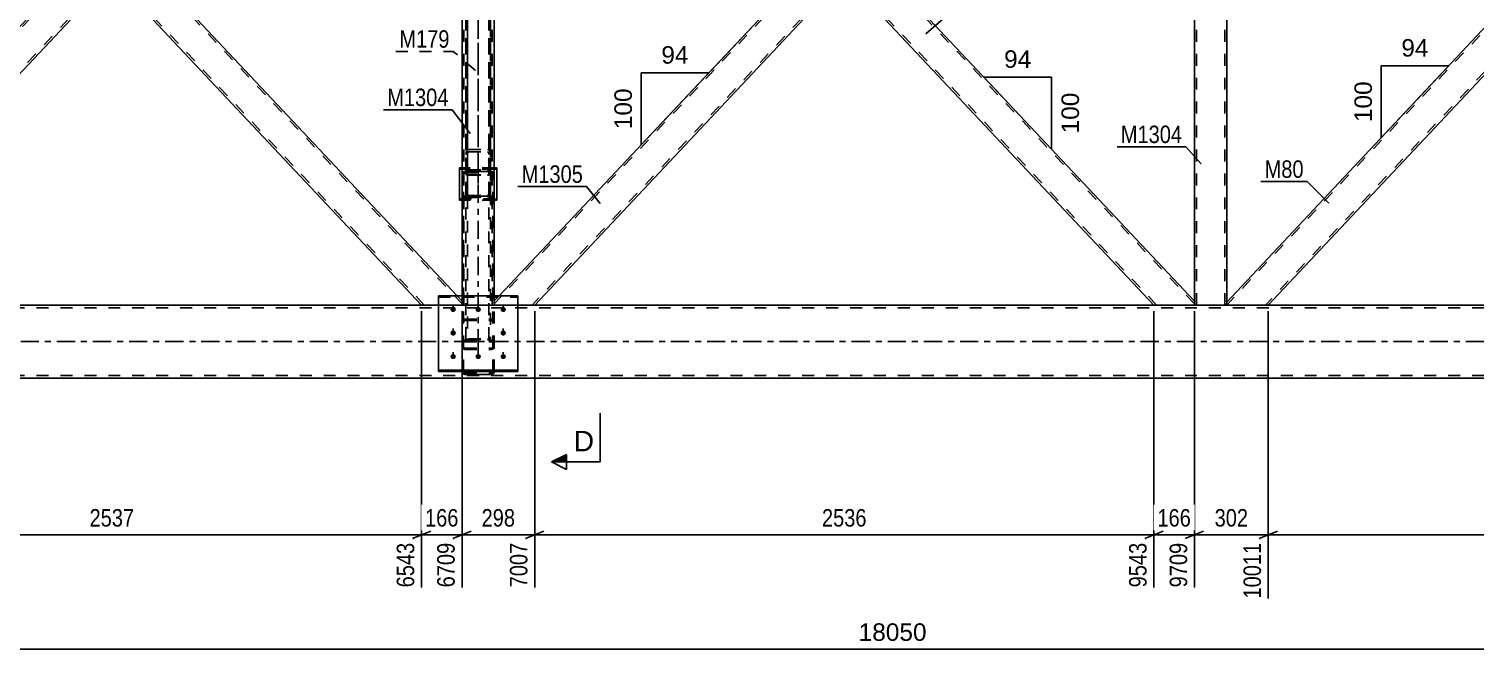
# Model space of a CAD drawing. Header units: millimetres. Extents: x -147 to 1042, y -583 to 258.
# Drawn here: x 105.8 to 342.7, y -178 to -76.4 of the extents above; entities that cross this region are included whole.
import ezdxf

# ---------------------------------------------------------------- set-up
doc = ezdxf.new("R2010")
doc.units = ezdxf.units.MM
doc.linetypes.add('DXK_LINE_DOT2', pattern=[3.9198, 1.9599, -1.9599])
doc.linetypes.add('DXK_LINE_DOT3', pattern=[5.9187, 2.979, -0.9799, 0.9799, -0.9799])
doc.styles.add('Arial', font='arial.ttf', dxfattribs={"height": 0.2})
doc.styles.add('Arial Narrow', font='ARIALN.TTF', dxfattribs={"height": 0.2})

# ---------------------------------------------------------------- blocks, each defined once
blk = doc.blocks.new('Part-335478933-4332 - 4163')
at = {"color": 7, "linetype": 'DXK_LINE_DOT2'}
for p, q in [((176.81, -124.2), (176.77, -124.37)), ((176.77, -132.46), (176.77, -124.37)), ((176.91, -124.06), (176.81, -124.2)), ((177.07, -123.96), (176.91, -124.06)), ((177.01, -124.37), (177.03, -124.29)), ((177.01, -132.46), (177.01, -124.37)), ((177.03, -124.29), (177.08, -124.22)), ((177.25, -123.92), (177.07, -123.96)), ((177.08, -124.22), (177.16, -124.17)), ((177.16, -124.17), (177.25, -124.15)), ((177.25, -123.92), (181.57, -123.92)), ((177.25, -124.15), (181.57, -124.15)), ((181.75, -123.96), (181.57, -123.92)), ((181.57, -124.15), (181.66, -124.17)), ((181.66, -124.17), (181.74, -124.22)), ((181.74, -124.22), (181.79, -124.29)), ((181.91, -124.06), (181.75, -123.96)), ((181.79, -124.29), (181.81, -124.37)), ((181.81, -132.46), (181.81, -124.37)), ((182.01, -124.2), (181.91, -124.06)), ((182.05, -124.37), (182.01, -124.2)), ((182.05, -132.46), (182.05, -124.37)), ((176.77, -127.86), (176.81, -127.67)), ((177.03, -127.77), (177.01, -127.86)), ((177.08, -127.68), (177.03, -127.77)), ((177.07, -127.39), (177.25, -127.35)), ((177.16, -127.63), (177.08, -127.68)), ((177.25, -127.61), (177.16, -127.63)), ((177.25, -127.35), (181.57, -127.35)), ((177.25, -127.61), (181.57, -127.61)), ((181.57, -127.35), (181.75, -127.39)), ((181.66, -127.63), (181.57, -127.61)), ((181.74, -127.68), (181.66, -127.63)), ((181.79, -127.77), (181.74, -127.68)), ((181.81, -127.86), (181.79, -127.77)), ((182.01, -127.67), (182.05, -127.86)), ((176.77, -128.43), (176.81, -128.61)), ((176.81, -128.61), (176.91, -128.75)), ((176.91, -128.75), (177.07, -128.85)), ((177.03, -128.52), (177.01, -128.43)), ((177.08, -128.59), (177.03, -128.52)), ((177.07, -128.85), (177.25, -128.89)), ((177.16, -128.64), (177.08, -128.59)), ((177.25, -128.66), (177.16, -128.64)), ((177.25, -128.66), (181.57, -128.66)), ((177.25, -128.89), (181.57, -128.89)), ((181.66, -128.64), (181.57, -128.66)), ((181.57, -128.89), (181.75, -128.85)), ((181.74, -128.59), (181.66, -128.64)), ((181.79, -128.52), (181.74, -128.59)), ((181.75, -128.85), (181.91, -128.75)), ((181.81, -128.43), (181.79, -128.52)), ((181.91, -128.75), (182.01, -128.61)), ((182.01, -128.61), (182.05, -128.43)), ((176.78, -132.51), (176.77, -132.46)), ((177.01, -132.46), (177.03, -132.56)), ((177.03, -132.56), (177.08, -132.64)), ((177.08, -132.64), (177.16, -132.7)), ((181.66, -132.7), (181.74, -132.64)), ((181.74, -132.64), (181.79, -132.56)), ((181.79, -132.56), (181.81, -132.46)), ((182.05, -132.46), (182.04, -132.51)), ((177.16, -132.7), (177.25, -132.72)), ((177.25, -132.72), (181.57, -132.72)), ((181.57, -132.72), (181.66, -132.7))]:
    blk.add_line(p, q, dxfattribs=at)
at = {"color": 7, "linetype": 'DXK_LINE_DOT3'}
blk.add_line((179.41, -130.16), (179.41, -126.4), dxfattribs=at)
at = {"color": 2, "linetype": 'Continuous'}
for p, q in [((176.81, -132.66), (176.78, -132.51)), ((182.04, -132.51), (182.01, -132.66)), ((177.25, -132.97), (177.07, -132.93)), ((177.25, -132.97), (181.57, -132.97)), ((181.75, -132.93), (181.57, -132.97))]:
    blk.add_line(p, q, dxfattribs=at)
at = {"color": 7, "linetype": 'DXK_LINE_DOT2'}
for centre, start, end in [((177.27, -127.84), 114.32, 159.2417), ((181.55, -127.84), 20.7583, 65.68)]:
    blk.add_arc(centre, 0.496, start, end, dxfattribs=at)
at = {"color": 2, "linetype": 'Continuous'}
for centre, start, end in [((177.27, -132.48), 200.7583, 245.68), ((181.55, -132.48), 294.32, 339.2417)]:
    blk.add_arc(centre, 0.496, start, end, dxfattribs=at)
blk = doc.blocks.new('Part-335478933-4223 - 4163')
at = {"color": 7, "linetype": 'DXK_LINE_DOT2'}
for p, q in [((170.57, -6), (62.04, -121.41)), ((176.76, -6.19), (68.23, -121.6)), ((176.76, -6), (170.13, -6)), ((119.4, -59.95), (115.78, -63.8)), ((123.02, -63.8), (119.4, -67.65)), ((68.67, -121.6), (62.04, -121.6))]:
    blk.add_line(p, q, dxfattribs=at)
at = {"color": 2, "linetype": 'Continuous'}
for p, q in [((170.13, -6), (119.4, -59.95)), ((176.76, -6.66), (123.02, -63.8)), ((176.76, -6.66), (176.76, -6)), ((115.78, -63.8), (62.04, -120.94)), ((119.4, -67.65), (68.67, -121.6)), ((62.04, -121.6), (62.04, -120.94))]:
    blk.add_line(p, q, dxfattribs=at)
blk = doc.blocks.new('Part-335478933-4243 - 4163')
at = {"color": 7, "linetype": 'DXK_LINE_DOT2'}
for p, q in [((290.57, -6), (182.05, -121.39)), ((296.76, -6.2), (188.23, -121.6)), ((296.76, -6), (290.14, -6)), ((239.39, -59.95), (235.77, -63.81)), ((243.02, -63.81), (239.39, -67.66)), ((182.85, -120.08), (182.05, -120.93)), ((182.05, -121.6), (182.05, -120.93)), ((188.67, -121.6), (182.05, -121.6))]:
    blk.add_line(p, q, dxfattribs=at)
at = {"color": 2, "linetype": 'Continuous'}
for p, q in [((290.14, -6), (239.39, -59.95)), ((296.76, -6.66), (243.02, -63.81)), ((296.76, -6.66), (296.76, -6)), ((235.77, -63.81), (182.85, -120.08)), ((239.39, -67.66), (188.67, -121.6))]:
    blk.add_line(p, q, dxfattribs=at)
blk = doc.blocks.new('Part-335478933-4308 - 4163')
at = {"color": 7, "linetype": 'DXK_LINE_DOT2'}
for p, q in [((302.04, -6), (296.76, -6)), ((296.76, -6.66), (296.76, -6)), ((297.08, -121.6), (297.08, -6)), ((301.72, -121.6), (301.72, -6)), ((302.04, -6.66), (302.04, -6)), ((296.76, -121.6), (296.76, -120.96)), ((302.04, -121.6), (296.76, -121.6)), ((302.04, -121.6), (302.04, -121.14))]:
    blk.add_line(p, q, dxfattribs=at)
at = {"color": 2, "linetype": 'Continuous'}
for p, q in [((296.76, -120.96), (296.76, -6.66)), ((302.04, -121.14), (302.04, -6.66))]:
    blk.add_line(p, q, dxfattribs=at)
blk = doc.blocks.new('Part-335478933-4253 - 4163')
at = {"color": 7, "linetype": 'DXK_LINE_DOT2'}
for p, q in [((410.59, -6), (302.05, -121.6)), ((416.76, -6.2), (308.41, -121.6)), ((416.76, -6), (410.15, -6)), ((359.45, -60), (355.83, -63.85)), ((363.07, -63.85), (359.45, -67.71)), ((308.85, -121.6), (302.04, -121.6))]:
    blk.add_line(p, q, dxfattribs=at)
at = {"color": 2, "linetype": 'Continuous'}
for p, q in [((410.15, -6), (359.45, -60)), ((416.76, -6.67), (363.07, -63.85)), ((416.76, -6.67), (416.76, -6)), ((355.83, -63.85), (302.04, -121.14)), ((359.45, -67.71), (308.85, -121.6)), ((302.04, -121.6), (302.04, -121.14))]:
    blk.add_line(p, q, dxfattribs=at)
blk = doc.blocks.new('Part-335478933-4407 - 4163')
at = {"color": 2, "linetype": 'Continuous'}
for p, q in [((172.91, -120.08), (185.91, -120.08)), ((172.91, -132.51), (172.91, -120.08)), ((185.91, -132.51), (185.91, -120.08)), ((172.91, -132.29), (185.91, -132.29)), ((185.91, -132.51), (172.91, -132.51))]:
    blk.add_line(p, q, dxfattribs=at)
at = {"color": 7, "linetype": 'DXK_LINE_DOT2'}
blk.add_line((172.91, -120.3), (185.91, -120.3), dxfattribs=at)
blk = doc.blocks.new('Part-335478933-4318 - 4163')
at = {"color": 7, "linetype": 'DXK_LINE_DOT2'}
for p, q in [((182.04, -6), (176.76, -6)), ((176.76, -6.66), (176.76, -6)), ((177.08, -121.6), (177.08, -6)), ((181.72, -121.6), (181.72, -6)), ((182.04, -6.66), (182.04, -6)), ((176.76, -121.6), (176.76, -120.08)), ((182.04, -121.6), (182.04, -120.08)), ((182.04, -121.6), (176.76, -121.6))]:
    blk.add_line(p, q, dxfattribs=at)
at = {"color": 2, "linetype": 'Continuous'}
for p, q in [((176.76, -120.08), (176.76, -6.66)), ((182.04, -120.08), (182.04, -6.66))]:
    blk.add_line(p, q, dxfattribs=at)
blk = doc.blocks.new('Part-335478933-4358 - 4163')
at = {"color": 2, "linetype": 'Continuous'}
for p, q in [((119.4, -67.65), (123.02, -63.8)), ((123.02, -63.8), (175.95, -120.08)), ((170.13, -121.6), (119.4, -67.65))]:
    blk.add_line(p, q, dxfattribs=at)
at = {"color": 7, "linetype": 'DXK_LINE_DOT2'}
for p, q in [((176.77, -121.42), (122.8, -64.03)), ((119.62, -67.42), (119.64, -67.4)), ((170.57, -121.6), (119.62, -67.42)), ((176.77, -120.95), (175.95, -120.08)), ((176.77, -121.6), (170.13, -121.6)), ((176.77, -121.6), (176.77, -120.95))]:
    blk.add_line(p, q, dxfattribs=at)
blk = doc.blocks.new('Part-335478933-4363 - 4163')
at = {"color": 2, "linetype": 'Continuous'}
for p, q in [((243.02, -63.81), (239.39, -67.66)), ((296.76, -120.96), (243.02, -63.81)), ((290.11, -121.6), (239.39, -67.66)), ((296.76, -121.6), (296.76, -120.96))]:
    blk.add_line(p, q, dxfattribs=at)
at = {"color": 7, "linetype": 'DXK_LINE_DOT2'}
for p, q in [((296.76, -121.43), (242.8, -64.04)), ((239.61, -67.43), (239.63, -67.41)), ((290.55, -121.6), (239.61, -67.43)), ((296.76, -121.6), (290.11, -121.6)), ((296.76, -121.57), (296.76, -121.54)), ((296.76, -121.6), (296.76, -121.57))]:
    blk.add_line(p, q, dxfattribs=at)
blk = doc.blocks.new('Part-335478933-4404 - 4163')
at = {"color": 7, "linetype": 'DXK_LINE_DOT2'}
for p, q in [((176.77, -100.14), (176.81, -99.99)), ((176.77, -132.46), (176.77, -100.14)), ((176.81, -99.99), (176.91, -99.86)), ((176.91, -99.86), (177.07, -99.78)), ((177.03, -100.06), (177.01, -100.14)), ((177.01, -132.46), (177.01, -100.14)), ((177.08, -100), (177.03, -100.06)), ((177.07, -99.78), (177.25, -99.75)), ((177.16, -99.96), (177.08, -100)), ((177.25, -99.94), (177.16, -99.96)), ((181.57, -99.75), (177.25, -99.75)), ((177.25, -99.94), (181.57, -99.94)), ((181.57, -99.75), (181.75, -99.78)), ((181.66, -99.96), (181.57, -99.94)), ((181.74, -100), (181.66, -99.96)), ((181.79, -100.06), (181.74, -100)), ((181.75, -99.78), (181.91, -99.86)), ((181.81, -100.14), (181.79, -100.06)), ((181.81, -132.46), (181.81, -100.14)), ((181.91, -99.86), (182.01, -99.99)), ((182.04, -100.09), (182.01, -99.99)), ((176.81, -103.75), (176.77, -103.6)), ((176.91, -103.87), (176.81, -103.75)), ((177.07, -103.96), (176.91, -103.87)), ((177.01, -103.6), (177.03, -103.68)), ((177.03, -103.68), (177.08, -103.74)), ((177.25, -103.99), (177.07, -103.96)), ((177.08, -103.74), (177.16, -103.78)), ((177.16, -103.78), (177.25, -103.79)), ((181.57, -103.79), (177.25, -103.79)), ((177.25, -103.99), (181.57, -103.99)), ((181.57, -103.79), (181.66, -103.78)), ((181.75, -103.96), (181.57, -103.99)), ((181.66, -103.78), (181.74, -103.74)), ((181.74, -103.74), (181.79, -103.68)), ((181.91, -103.87), (181.75, -103.96)), ((181.79, -103.68), (181.81, -103.6)), ((182.01, -103.75), (181.91, -103.87)), ((182.05, -103.6), (182.01, -103.75)), ((182.05, -121), (182.05, -120.08)), ((182.05, -132.46), (182.05, -120.08)), ((176.81, -127.67), (176.77, -127.86)), ((177.01, -127.86), (177.03, -127.77)), ((177.03, -127.77), (177.08, -127.68)), ((177.25, -127.35), (177.07, -127.39)), ((177.08, -127.68), (177.16, -127.63)), ((177.16, -127.63), (177.25, -127.61)), ((177.25, -127.35), (181.57, -127.35)), ((177.25, -127.61), (181.57, -127.61)), ((181.75, -127.39), (181.57, -127.35)), ((181.57, -127.61), (181.66, -127.63)), ((181.66, -127.63), (181.74, -127.68)), ((181.74, -127.68), (181.79, -127.77)), ((181.79, -127.77), (181.81, -127.86)), ((182.05, -127.86), (182.01, -127.67)), ((176.77, -132.46), (176.81, -132.66)), ((177.03, -132.56), (177.01, -132.46)), ((177.07, -132.62), (177.03, -132.56)), ((177.08, -132.64), (177.07, -132.62)), ((177.16, -132.7), (177.08, -132.64)), ((181.74, -132.64), (181.66, -132.7)), ((181.79, -132.56), (181.74, -132.64)), ((181.81, -132.46), (181.79, -132.56)), ((182.01, -132.66), (182.05, -132.46)), ((177.07, -132.93), (177.25, -132.97)), ((177.25, -132.72), (177.16, -132.7)), ((177.25, -132.72), (181.57, -132.72)), ((177.25, -132.97), (181.57, -132.97)), ((181.66, -132.7), (181.57, -132.72)), ((181.57, -132.97), (181.75, -132.93))]:
    blk.add_line(p, q, dxfattribs=at)
at = {"color": 7, "linetype": 'DXK_LINE_DOT3'}
blk.add_line((179.41, -101.87), (179.41, -130.16), dxfattribs=at)
at = {"color": 2, "linetype": 'Continuous'}
for p, q in [((182.05, -100.14), (182.04, -100.09)), ((182.05, -120.08), (182.05, -100.14))]:
    blk.add_line(p, q, dxfattribs=at)
at = {"color": 7, "linetype": 'DXK_LINE_DOT2'}
for centre, start, end in [((177.27, -127.84), 114.32, 159.2417), ((181.55, -127.84), 20.7583, 65.68), ((177.27, -132.48), 200.7583, 245.68), ((181.55, -132.48), 294.32, 339.2417)]:
    blk.add_arc(centre, 0.496, start, end, dxfattribs=at)
blk = doc.blocks.new('Part-335478933-4418 - 4163')
at = {"color": 2, "linetype": 'Continuous'}
for p, q in [((176.37, -104.42), (176.37, -99.15)), ((176.76, -99.15), (176.37, -99.15)), ((176.76, -99.37), (176.37, -99.37)), ((182.45, -99.15), (182.04, -99.15)), ((182.45, -99.37), (182.04, -99.37)), ((182.45, -99.15), (182.45, -104.42)), ((176.76, -104.42), (176.37, -104.42)), ((182.45, -104.42), (182.05, -104.42))]:
    blk.add_line(p, q, dxfattribs=at)
at = {"color": 7, "linetype": 'DXK_LINE_DOT2'}
for p, q in [((182.04, -99.15), (176.76, -99.15)), ((182.04, -99.37), (176.76, -99.37)), ((176.37, -104.21), (182.45, -104.21)), ((182.05, -104.42), (176.76, -104.42))]:
    blk.add_line(p, q, dxfattribs=at)
blk = doc.blocks.new('Part-335478933-4421 - 4163')
at = {"color": 7, "linetype": 'DXK_LINE_DOT2'}
for p, q in [((177.41, -127.17), (177.41, 29.99)), ((177.41, 29.99), (177.45, 29.73)), ((177.45, 29.1), (177.41, 29.43)), ((177.45, 29.73), (177.55, 29.51)), ((177.55, 28.82), (177.45, 29.1)), ((177.55, 29.51), (177.65, 29.41)), ((177.71, 28.63), (177.55, 28.82)), ((177.65, 29.41), (177.65, -127.17)), ((177.67, 28.84), (177.65, 28.9)), ((177.67, 28.84), (177.71, 28.78)), ((177.71, 28.78), (177.72, 28.77)), ((177.89, 28.57), (177.71, 28.63)), ((177.72, 28.77), (177.8, 28.72)), ((177.8, 28.72), (177.89, 28.69)), ((177.89, 28.69), (180.93, 28.69)), ((180.93, 28.57), (177.89, 28.57)), ((180.93, 28.69), (181.02, 28.72)), ((181.11, 28.63), (180.93, 28.57)), ((181.02, 28.72), (181.1, 28.77)), ((181.1, 28.77), (181.11, 28.78)), ((181.11, 28.78), (181.15, 28.84)), ((181.27, 28.82), (181.11, 28.63)), ((181.15, 28.84), (181.17, 28.9)), ((181.17, 29.41), (181.27, 29.51)), ((181.17, -127.17), (181.17, 29.41)), ((181.27, 29.51), (181.37, 29.73)), ((181.37, 29.1), (181.27, 28.82)), ((181.37, 29.73), (181.41, 29.99)), ((181.37, 29.1), (181.41, 29.43)), ((181.41, 29.99), (181.41, -127.17)), ((177.41, 25.73), (177.45, 24.95)), ((177.45, 24.95), (177.55, 24.29)), ((177.55, 24.29), (177.71, 23.85)), ((177.67, 24.69), (177.65, 24.92)), ((177.71, 24.51), (177.67, 24.69)), ((177.72, 24.46), (177.71, 24.51)), ((177.71, 23.85), (177.89, 23.7)), ((177.8, 24.31), (177.72, 24.46)), ((177.89, 24.23), (177.8, 24.31)), ((180.93, 24.23), (177.89, 24.23)), ((177.89, 23.7), (180.93, 23.7)), ((181.02, 24.31), (180.93, 24.23)), ((180.93, 23.7), (181.11, 23.85)), ((181.1, 24.46), (181.02, 24.31)), ((181.11, 24.51), (181.1, 24.46)), ((181.15, 24.69), (181.11, 24.51)), ((181.11, 23.85), (181.27, 24.29)), ((181.17, 24.92), (181.15, 24.69)), ((181.27, 24.29), (181.37, 24.95)), ((181.37, 24.95), (181.41, 25.73)), ((177.41, -121.66), (177.45, -121.63)), ((177.45, -121.63), (177.53, -121.6)), ((181.29, -121.6), (177.53, -121.6)), ((177.65, -121.66), (177.67, -121.64)), ((177.67, -121.64), (177.72, -121.63)), ((177.72, -121.63), (177.8, -121.62)), ((177.8, -121.62), (177.89, -121.61)), ((177.89, -121.61), (180.93, -121.61)), ((180.93, -121.61), (181.02, -121.62)), ((181.02, -121.62), (181.1, -121.63)), ((181.1, -121.63), (181.15, -121.64)), ((181.17, -121.66), (181.15, -121.64)), ((181.37, -121.63), (181.29, -121.6)), ((181.41, -121.66), (181.37, -121.63)), ((177.41, -127.17), (177.43, -127.35)), ((177.43, -127.35), (177.45, -127.3)), ((177.43, -127.35), (177.67, -127.35)), ((177.45, -127.3), (177.55, -127.23)), ((177.55, -127.23), (177.71, -127.17)), ((177.65, -127.17), (177.67, -127.35)), ((177.72, -127.31), (177.67, -127.35)), ((177.67, -127.35), (177.67, -127.35)), ((177.71, -127.17), (177.89, -127.16)), ((177.8, -127.28), (177.72, -127.31)), ((177.89, -127.27), (177.8, -127.28)), ((177.89, -127.16), (180.93, -127.16)), ((177.89, -127.27), (180.93, -127.27)), ((180.93, -127.16), (181.11, -127.17)), ((181.02, -127.28), (180.93, -127.27)), ((181.1, -127.31), (181.02, -127.28)), ((181.15, -127.35), (181.1, -127.31)), ((181.11, -127.17), (181.27, -127.23)), ((181.17, -127.17), (181.15, -127.35)), ((181.15, -127.35), (181.39, -127.35)), ((181.15, -127.35), (181.15, -127.35)), ((181.27, -127.23), (181.37, -127.3)), ((181.37, -127.3), (181.39, -127.35)), ((181.41, -127.17), (181.39, -127.35))]:
    blk.add_line(p, q, dxfattribs=at)
blk = doc.blocks.new('Part-335478933-4473 - 4163')
at = {"color": 7, "linetype": 'DXK_LINE_DOT2'}
for p, q in [((548.04, -122.08), (-73.1, -122.08)), ((548.04, -121.6), (-67.1, -121.6)), ((185.91, -121.6), (172.91, -121.6)), ((548.04, -133.12), (-73.1, -133.12))]:
    blk.add_line(p, q, dxfattribs=at)
at = {"color": 2, "linetype": 'Continuous'}
for p, q in [((172.91, -121.6), (-54.1, -121.6)), ((412.91, -121.6), (185.91, -121.6)), ((548.04, -133.6), (-73.1, -133.6))]:
    blk.add_line(p, q, dxfattribs=at)
at = {"color": 7, "linetype": 'DXK_LINE_DOT3'}
blk.add_line((-73.1, -127.6), (548.04, -127.6), dxfattribs=at)
blk = doc.blocks.new('Bolt-335478933-4510 - 4163')
at = {"linetype": 'Continuous'}
for points in [[(175.31, -122.75), (175.22, -122.74), (175.13, -122.71), (175.05, -122.67), (174.98, -122.61), (174.93, -122.54), (174.89, -122.46), (174.87, -122.38), (174.87, -122.29), (174.89, -122.2), (174.93, -122.13), (174.98, -122.06), (175.05, -122), (175.13, -121.95), (175.22, -121.93), (175.31, -121.92), (175.4, -121.93), (175.49, -121.95), (175.57, -122), (175.64, -122.06), (175.69, -122.13), (175.73, -122.2), (175.75, -122.29), (175.75, -122.38), (175.73, -122.46), (175.69, -122.54), (175.64, -122.61), (175.57, -122.67), (175.49, -122.71), (175.4, -122.74)], [(179.41, -122.75), (179.32, -122.74), (179.23, -122.71), (179.15, -122.67), (179.08, -122.61), (179.03, -122.54), (178.99, -122.46), (178.97, -122.38), (178.97, -122.29), (178.99, -122.2), (179.03, -122.13), (179.08, -122.06), (179.15, -122), (179.23, -121.95), (179.32, -121.93), (179.41, -121.92), (179.5, -121.93), (179.59, -121.95), (179.67, -122), (179.74, -122.06), (179.79, -122.13), (179.83, -122.2), (179.85, -122.29), (179.85, -122.38), (179.83, -122.46), (179.79, -122.54), (179.74, -122.61), (179.67, -122.67), (179.59, -122.71), (179.5, -122.74)], [(183.51, -122.75), (183.42, -122.74), (183.33, -122.71), (183.25, -122.67), (183.18, -122.61), (183.13, -122.54), (183.09, -122.46), (183.07, -122.38), (183.07, -122.29), (183.09, -122.2), (183.13, -122.13), (183.18, -122.06), (183.25, -122), (183.33, -121.95), (183.42, -121.93), (183.51, -121.92), (183.6, -121.93), (183.69, -121.95), (183.77, -122), (183.84, -122.06), (183.89, -122.13), (183.93, -122.2), (183.95, -122.29), (183.95, -122.38), (183.93, -122.46), (183.89, -122.54), (183.84, -122.61), (183.77, -122.67), (183.69, -122.71), (183.6, -122.74)], [(175.31, -126.6), (175.22, -126.59), (175.13, -126.56), (175.05, -126.52), (174.98, -126.46), (174.93, -126.39), (174.89, -126.31), (174.87, -126.23), (174.87, -126.14), (174.89, -126.06), (174.93, -125.98), (174.98, -125.91), (175.05, -125.85), (175.13, -125.81), (175.22, -125.78), (175.31, -125.77), (175.4, -125.78), (175.49, -125.81), (175.57, -125.85), (175.64, -125.91), (175.69, -125.98), (175.73, -126.06), (175.75, -126.14), (175.75, -126.23), (175.73, -126.31), (175.69, -126.39), (175.64, -126.46), (175.57, -126.52), (175.49, -126.56), (175.4, -126.59)], [(183.51, -126.6), (183.42, -126.59), (183.33, -126.56), (183.25, -126.52), (183.18, -126.46), (183.13, -126.39), (183.09, -126.31), (183.07, -126.23), (183.07, -126.14), (183.09, -126.06), (183.13, -125.98), (183.18, -125.91), (183.25, -125.85), (183.33, -125.81), (183.42, -125.78), (183.51, -125.77), (183.6, -125.78), (183.69, -125.81), (183.77, -125.85), (183.84, -125.91), (183.89, -125.98), (183.93, -126.06), (183.95, -126.14), (183.95, -126.23), (183.93, -126.31), (183.89, -126.39), (183.84, -126.46), (183.77, -126.52), (183.69, -126.56), (183.6, -126.59)], [(175.31, -130.45), (175.22, -130.44), (175.13, -130.42), (175.05, -130.37), (174.98, -130.31), (174.93, -130.24), (174.89, -130.17), (174.87, -130.08), (174.87, -129.99), (174.89, -129.91), (174.93, -129.83), (174.98, -129.76), (175.05, -129.7), (175.13, -129.66), (175.22, -129.63), (175.31, -129.62), (175.4, -129.63), (175.49, -129.66), (175.57, -129.7), (175.64, -129.76), (175.69, -129.83), (175.73, -129.91), (175.75, -129.99), (175.75, -130.08), (175.73, -130.17), (175.69, -130.24), (175.64, -130.31), (175.57, -130.37), (175.49, -130.42), (175.4, -130.44)], [(179.41, -130.45), (179.32, -130.44), (179.23, -130.42), (179.15, -130.37), (179.08, -130.31), (179.03, -130.24), (178.99, -130.17), (178.97, -130.08), (178.97, -129.99), (178.99, -129.91), (179.03, -129.83), (179.08, -129.76), (179.15, -129.7), (179.23, -129.66), (179.32, -129.63), (179.41, -129.62), (179.5, -129.63), (179.59, -129.66), (179.67, -129.7), (179.74, -129.76), (179.79, -129.83), (179.83, -129.91), (179.85, -129.99), (179.85, -130.08), (179.83, -130.17), (179.79, -130.24), (179.74, -130.31), (179.67, -130.37), (179.59, -130.42), (179.5, -130.44)], [(183.51, -130.45), (183.42, -130.44), (183.33, -130.42), (183.25, -130.37), (183.18, -130.31), (183.13, -130.24), (183.09, -130.17), (183.07, -130.08), (183.07, -129.99), (183.09, -129.91), (183.13, -129.83), (183.18, -129.76), (183.25, -129.7), (183.33, -129.66), (183.42, -129.63), (183.51, -129.62), (183.6, -129.63), (183.69, -129.66), (183.77, -129.7), (183.84, -129.76), (183.89, -129.83), (183.93, -129.91), (183.95, -129.99), (183.95, -130.08), (183.93, -130.17), (183.89, -130.24), (183.84, -130.31), (183.77, -130.37), (183.69, -130.42), (183.6, -130.44)]]:
    blk.add_hatch(color=1, dxfattribs=at).paths.add_polyline_path(points)
at = {"color": 1, "linetype": 'Continuous'}
for p, q in [((175.31, -122.73), (175.31, -121.59)), ((179.41, -122.73), (179.41, -121.59)), ((183.51, -122.73), (183.51, -121.59)), ((175.31, -126.58), (175.31, -125.45)), ((183.51, -126.58), (183.51, -125.45)), ((175.31, -130.43), (175.31, -129.3)), ((179.41, -130.43), (179.41, -129.3)), ((183.51, -130.43), (183.51, -129.3))]:
    blk.add_line(p, q, dxfattribs=at)
blk = doc.blocks.new('Part-335478933-4618 - 4163')
at = {"color": 7, "linetype": 'DXK_LINE_DOT2'}
for p, q in [((177.45, 34.6), (177.41, 34.34)), ((177.41, -103.38), (177.41, 34.34)), ((177.55, 34.82), (177.45, 34.6)), ((177.71, 34.97), (177.55, 34.82)), ((177.65, 34.34), (177.67, 34.47)), ((177.65, -103.38), (177.65, 34.34)), ((177.67, 34.47), (177.72, 34.58)), ((177.89, 35.02), (177.71, 34.97)), ((177.72, 34.58), (177.8, 34.65)), ((177.8, 34.65), (177.89, 34.68)), ((177.89, 35.02), (180.93, 35.02)), ((177.89, 34.68), (180.93, 34.68)), ((181.11, 34.97), (180.93, 35.02)), ((180.93, 34.68), (181.02, 34.65)), ((181.02, 34.65), (181.1, 34.58)), ((181.1, 34.58), (181.15, 34.47)), ((181.27, 34.82), (181.11, 34.97)), ((181.15, 34.47), (181.17, 34.34)), ((181.17, -103.38), (181.17, 34.34)), ((181.37, 34.6), (181.27, 34.82)), ((181.41, 34.34), (181.37, 34.6)), ((181.41, -103.38), (181.41, 34.34)), ((177.41, 29.99), (177.45, 29.73)), ((177.45, 29.73), (177.55, 29.51)), ((177.55, 29.51), (177.71, 29.36)), ((177.67, 29.86), (177.65, 29.99)), ((177.72, 29.75), (177.67, 29.86)), ((177.71, 29.36), (177.89, 29.31)), ((177.8, 29.68), (177.72, 29.75)), ((177.89, 29.65), (177.8, 29.68)), ((177.89, 29.65), (180.93, 29.65)), ((177.89, 29.31), (180.93, 29.31)), ((181.02, 29.68), (180.93, 29.65)), ((180.93, 29.31), (181.11, 29.36)), ((181.1, 29.75), (181.02, 29.68)), ((181.15, 29.86), (181.1, 29.75)), ((181.11, 29.36), (181.27, 29.51)), ((181.17, 29.99), (181.15, 29.86)), ((181.27, 29.51), (181.37, 29.73)), ((181.37, 29.73), (181.41, 29.99)), ((177.71, -99.49), (177.55, -99.61)), ((177.89, -99.45), (177.71, -99.49)), ((177.89, -99.45), (180.93, -99.45)), ((181.11, -99.49), (180.93, -99.45)), ((181.27, -99.61), (181.11, -99.49)), ((177.45, -99.78), (177.41, -99.99)), ((177.55, -99.61), (177.45, -99.78)), ((177.65, -99.99), (177.67, -99.88)), ((177.67, -99.88), (177.72, -99.8)), ((177.72, -99.8), (177.8, -99.74)), ((177.8, -99.74), (177.89, -99.72)), ((177.89, -99.72), (180.93, -99.72)), ((180.93, -99.72), (181.02, -99.74)), ((181.02, -99.74), (181.1, -99.8)), ((181.1, -99.8), (181.15, -99.88)), ((181.15, -99.88), (181.17, -99.99)), ((181.37, -99.78), (181.27, -99.61)), ((181.41, -99.99), (181.37, -99.78)), ((177.41, -103.38), (177.45, -103.58)), ((177.45, -103.58), (177.55, -103.76)), ((177.55, -103.76), (177.71, -103.87)), ((177.67, -103.48), (177.65, -103.38)), ((177.72, -103.57), (177.67, -103.48)), ((177.71, -103.87), (177.89, -103.91)), ((177.8, -103.62), (177.72, -103.57)), ((177.89, -103.64), (177.8, -103.62)), ((177.89, -103.64), (180.93, -103.64)), ((177.89, -103.91), (180.93, -103.91)), ((181.02, -103.62), (180.93, -103.64)), ((180.93, -103.91), (181.11, -103.87)), ((181.1, -103.57), (181.02, -103.62)), ((181.15, -103.48), (181.1, -103.57)), ((181.11, -103.87), (181.27, -103.76)), ((181.17, -103.38), (181.15, -103.48)), ((181.27, -103.76), (181.37, -103.58)), ((181.37, -103.58), (181.41, -103.38))]:
    blk.add_line(p, q, dxfattribs=at)
at = {"color": 7, "linetype": 'DXK_LINE_DOT3'}
blk.add_line((179.41, -101.68), (179.41, 32.16), dxfattribs=at)
blk = doc.blocks.new('Part-335478933-4623 - 4163')
at = {"color": 7, "linetype": 'DXK_LINE_DOT2'}
for p, q in [((177.41, -49.62), (177.45, -49.6)), ((177.41, -100.17), (177.41, -49.62)), ((177.45, -49.6), (177.55, -49.58)), ((177.55, -49.58), (177.71, -49.57)), ((177.71, -49.57), (177.89, -49.56)), ((177.89, -49.56), (180.93, -49.56)), ((180.93, -49.56), (181.11, -49.57)), ((181.11, -49.57), (181.27, -49.58)), ((181.27, -49.58), (181.37, -49.6)), ((181.37, -49.6), (181.41, -49.62)), ((181.41, -100.17), (181.41, -49.62)), ((177.65, -49.97), (177.67, -49.89)), ((177.65, -100.17), (177.65, -49.97)), ((177.71, -49.86), (177.67, -49.89)), ((177.72, -49.84), (177.71, -49.86)), ((177.72, -49.84), (177.8, -49.8)), ((177.8, -49.8), (177.89, -49.8)), ((177.89, -49.8), (180.93, -49.8)), ((180.93, -49.8), (181.02, -49.8)), ((181.02, -49.8), (181.1, -49.84)), ((181.11, -49.86), (181.1, -49.84)), ((181.15, -49.89), (181.11, -49.86)), ((181.17, -49.97), (181.15, -49.89)), ((181.17, -100.17), (181.17, -49.97)), ((177.45, -52.97), (177.41, -52.62)), ((177.55, -53.26), (177.45, -52.97)), ((177.71, -53.45), (177.55, -53.26)), ((177.67, -53.08), (177.65, -52.98)), ((177.71, -53.16), (177.67, -53.08)), ((177.72, -53.18), (177.71, -53.16)), ((177.89, -53.52), (177.71, -53.45)), ((177.8, -53.25), (177.72, -53.18)), ((177.8, -53.25), (177.89, -53.28)), ((177.89, -53.28), (180.93, -53.28)), ((180.93, -53.52), (177.89, -53.52)), ((180.93, -53.28), (181.02, -53.25)), ((181.11, -53.45), (180.93, -53.52)), ((181.02, -53.25), (181.1, -53.18)), ((181.1, -53.18), (181.11, -53.16)), ((181.11, -53.16), (181.15, -53.08)), ((181.27, -53.26), (181.11, -53.45)), ((181.15, -53.08), (181.17, -52.98)), ((181.37, -52.97), (181.27, -53.26)), ((181.41, -52.62), (181.37, -52.97)), ((177.41, -96.92), (177.45, -96.62)), ((177.67, -96.77), (177.65, -96.92)), ((177.71, -96.2), (177.89, -96.14)), ((177.89, -96.53), (177.8, -96.56)), ((177.89, -96.14), (180.93, -96.14)), ((177.89, -96.53), (180.93, -96.53)), ((180.93, -96.14), (181.11, -96.2)), ((181.02, -96.56), (180.93, -96.53)), ((181.17, -96.92), (181.15, -96.77)), ((181.37, -96.62), (181.41, -96.92)), ((177.41, -99.15), (177.65, -99.15)), ((177.41, -99.37), (177.65, -99.37)), ((177.41, -99.45), (177.65, -99.45)), ((181.41, -99.15), (181.17, -99.15)), ((181.17, -99.37), (181.41, -99.37)), ((181.41, -99.45), (181.17, -99.45)), ((177.41, -99.75), (177.65, -99.75)), ((177.45, -100.24), (177.41, -100.17)), ((177.55, -100.29), (177.45, -100.24)), ((177.71, -100.33), (177.55, -100.29)), ((177.65, -100.17), (177.67, -100.2)), ((177.67, -100.2), (177.72, -100.23)), ((177.89, -100.34), (177.71, -100.33)), ((177.72, -100.23), (177.8, -100.25)), ((177.8, -100.25), (177.89, -100.26)), ((177.89, -100.26), (180.93, -100.26)), ((177.89, -100.34), (180.93, -100.34)), ((180.93, -100.26), (181.02, -100.25)), ((181.11, -100.33), (180.93, -100.34)), ((181.02, -100.25), (181.1, -100.23)), ((181.1, -100.23), (181.15, -100.2)), ((181.27, -100.29), (181.11, -100.33)), ((181.15, -100.2), (181.17, -100.17)), ((181.17, -99.75), (181.41, -99.75)), ((181.37, -100.24), (181.27, -100.29)), ((181.41, -100.17), (181.37, -100.24))]:
    blk.add_line(p, q, dxfattribs=at)
at = {"color": 7, "linetype": 'DXK_LINE_DOT3'}
blk.add_line((179.41, -99.38), (179.41, -49.8), dxfattribs=at)
at = {"color": 7, "linetype": 'DXK_LINE_DOT2'}
for centre, radius, start, end in [((178.14, -96.76), 0.711, 127.9406, 168.6047), ((178.02, -96.84), 0.355, 127.9406, 168.6047), ((180.8, -96.84), 0.355, 11.3953, 52.0594), ((180.68, -96.76), 0.711, 11.3953, 52.0594)]:
    blk.add_arc(centre, radius, start, end, dxfattribs=at)
blk = doc.blocks.new('StraightDimension-335478933-4969 - 4163')
at = {"color": 7, "linetype": 'Continuous'}
for p, q in [((296.76, -122.6), (296.76, -167.85)), ((308.85, -122.6), (308.85, -169.68)), ((295.26, -159.84), (298.26, -158.64)), ((310.35, -158.64), (307.35, -159.84)), ((296.76, -159.24), (308.85, -159.24))]:
    blk.add_line(p, q, dxfattribs=at)
at = {"color": 0}
blk.add_wipeout([(306.15, -158.49), (306.15, -154.29), (299.46, -154.29), (299.46, -158.49)], dxfattribs=at)
at = {"color": 0, "linetype": 'Continuous'}
blk.add_wipeout([(308.25, -159.94), (304.05, -159.94), (304.05, -170.28), (308.25, -170.28)], dxfattribs=at)
at = {"color": 3, "style": 'Arial Narrow'}
blk.add_text('302', height=2.863, dxfattribs=at).set_placement((300.06, -157.89))
at = {"color": 3, "linetype": 'Continuous', "style": 'Arial Narrow'}
blk.add_text('10011', height=2.863, rotation=90.0002, dxfattribs=at).set_placement((307.65, -169.68))
blk = doc.blocks.new('StraightDimension-335478933-4840 - 4163')
at = {"color": 7, "linetype": 'Continuous'}
for p, q in [((68.67, -122.6), (68.67, -167.85)), ((170.13, -122.6), (170.13, -167.85)), ((70.17, -158.64), (67.17, -159.84)), ((168.63, -159.84), (171.63, -158.64)), ((68.67, -159.24), (170.13, -159.24))]:
    blk.add_line(p, q, dxfattribs=at)
at = {"color": 0}
blk.add_wipeout([(123.66, -158.49), (123.66, -154.29), (115.14, -154.29), (115.14, -158.49)], dxfattribs=at)
at = {"color": 0, "linetype": 'Continuous'}
blk.add_wipeout([(169.53, -159.94), (165.33, -159.94), (165.33, -168.45), (169.53, -168.45)], dxfattribs=at)
at = {"color": 3, "style": 'Arial Narrow'}
blk.add_text('2537', height=2.863, dxfattribs=at).set_placement((115.74, -157.89))
at = {"color": 3, "linetype": 'Continuous', "style": 'Arial Narrow'}
blk.add_text('6543', height=2.863, rotation=90.0002, dxfattribs=at).set_placement((168.93, -167.85))
blk = doc.blocks.new('StraightDimension-335478933-11242 - 4163')
at = {"color": 7, "linetype": 'Continuous'}
blk.add_line((-85, -177.96), (579.6, -177.96), dxfattribs=at)
at = {"color": 0}
blk.add_wipeout([(253.46, -177.21), (253.46, -173.01), (241.14, -173.01), (241.14, -177.21)], dxfattribs=at)
at = {"color": 3, "style": 'Arial'}
blk.add_text('18050', height=2.865, dxfattribs=at).set_placement((241.74, -176.61))
blk = doc.blocks.new('StraightDimension-335478933-4870 - 4163')
at = {"color": 7, "linetype": 'Continuous'}
for p, q in [((170.13, -122.6), (170.13, -167.85)), ((176.76, -122.6), (176.76, -167.85)), ((168.63, -159.84), (171.63, -158.64)), ((178.26, -158.64), (175.26, -159.84)), ((170.13, -159.24), (176.76, -159.24))]:
    blk.add_line(p, q, dxfattribs=at)
at = {"color": 0}
blk.add_wipeout([(176.79, -158.49), (176.79, -154.29), (170.1, -154.29), (170.1, -158.49)], dxfattribs=at)
at = {"color": 0, "linetype": 'Continuous'}
blk.add_wipeout([(176.16, -159.94), (171.96, -159.94), (171.96, -168.45), (176.16, -168.45)], dxfattribs=at)
at = {"color": 3, "style": 'Arial Narrow'}
blk.add_text('166', height=2.863, dxfattribs=at).set_placement((170.7, -157.89))
at = {"color": 3, "linetype": 'Continuous', "style": 'Arial Narrow'}
blk.add_text('6709', height=2.863, rotation=90.0002, dxfattribs=at).set_placement((175.56, -167.85))
blk = doc.blocks.new('StraightDimension-335478933-4893 - 4163')
at = {"color": 7, "linetype": 'Continuous'}
for p, q in [((176.76, -122.6), (176.76, -167.85)), ((188.67, -122.6), (188.67, -167.85)), ((175.26, -159.84), (178.26, -158.64)), ((190.17, -158.64), (187.17, -159.84)), ((176.76, -159.24), (188.67, -159.24))]:
    blk.add_line(p, q, dxfattribs=at)
at = {"color": 0}
blk.add_wipeout([(186.06, -158.49), (186.06, -154.29), (179.37, -154.29), (179.37, -158.49)], dxfattribs=at)
at = {"color": 0, "linetype": 'Continuous'}
blk.add_wipeout([(188.07, -159.94), (183.87, -159.94), (183.87, -168.45), (188.07, -168.45)], dxfattribs=at)
at = {"color": 3, "style": 'Arial Narrow'}
blk.add_text('298', height=2.863, dxfattribs=at).set_placement((179.97, -157.89))
at = {"color": 3, "linetype": 'Continuous', "style": 'Arial Narrow'}
blk.add_text('7007', height=2.863, rotation=90.0002, dxfattribs=at).set_placement((187.47, -167.85))
blk = doc.blocks.new('StraightDimension-335478933-4916 - 4163')
at = {"color": 7, "linetype": 'Continuous'}
for p, q in [((188.67, -122.6), (188.67, -167.85)), ((290.11, -122.6), (290.11, -167.85)), ((190.17, -158.64), (187.17, -159.84)), ((288.61, -159.84), (291.61, -158.64)), ((188.67, -159.24), (290.11, -159.24))]:
    blk.add_line(p, q, dxfattribs=at)
at = {"color": 0}
blk.add_wipeout([(243.64, -158.49), (243.64, -154.29), (235.13, -154.29), (235.13, -158.49)], dxfattribs=at)
at = {"color": 0, "linetype": 'Continuous'}
blk.add_wipeout([(289.51, -159.94), (285.31, -159.94), (285.31, -168.45), (289.51, -168.45)], dxfattribs=at)
at = {"color": 3, "style": 'Arial Narrow'}
blk.add_text('2536', height=2.863, dxfattribs=at).set_placement((235.73, -157.89))
at = {"color": 3, "linetype": 'Continuous', "style": 'Arial Narrow'}
blk.add_text('9543', height=2.863, rotation=90.0002, dxfattribs=at).set_placement((288.91, -167.85))
blk = doc.blocks.new('StraightDimension-335478933-4946 - 4163')
at = {"color": 7, "linetype": 'Continuous'}
for p, q in [((290.11, -122.6), (290.11, -167.85)), ((296.76, -122.6), (296.76, -167.85)), ((288.61, -159.84), (291.61, -158.64)), ((298.26, -158.64), (295.26, -159.84)), ((290.11, -159.24), (296.76, -159.24))]:
    blk.add_line(p, q, dxfattribs=at)
at = {"color": 0}
blk.add_wipeout([(296.78, -158.49), (296.78, -154.29), (290.09, -154.29), (290.09, -158.49)], dxfattribs=at)
at = {"color": 0, "linetype": 'Continuous'}
blk.add_wipeout([(296.16, -159.94), (291.96, -159.94), (291.96, -168.45), (296.16, -168.45)], dxfattribs=at)
at = {"color": 3, "style": 'Arial Narrow'}
blk.add_text('166', height=2.863, dxfattribs=at).set_placement((290.69, -157.89))
at = {"color": 3, "linetype": 'Continuous', "style": 'Arial Narrow'}
blk.add_text('9709', height=2.863, rotation=90.0002, dxfattribs=at).set_placement((295.56, -167.85))
blk = doc.blocks.new('StraightDimension-335478933-4992 - 4163')
at = {"color": 7, "linetype": 'Continuous'}
for p, q in [((308.85, -122.6), (308.85, -169.68)), ((410.14, -122.6), (410.14, -169.68)), ((310.35, -158.64), (307.35, -159.84)), ((408.64, -159.84), (411.64, -158.64)), ((308.85, -159.24), (410.14, -159.24))]:
    blk.add_line(p, q, dxfattribs=at)
at = {"color": 0}
blk.add_wipeout([(363.75, -158.49), (363.75, -154.29), (355.24, -154.29), (355.24, -158.49)], dxfattribs=at)
at = {"color": 0, "linetype": 'Continuous'}
blk.add_wipeout([(409.54, -159.94), (405.34, -159.94), (405.34, -170.28), (409.54, -170.28)], dxfattribs=at)
at = {"color": 3, "style": 'Arial Narrow'}
blk.add_text('2532', height=2.863, dxfattribs=at).set_placement((355.84, -157.89))
at = {"color": 3, "linetype": 'Continuous', "style": 'Arial Narrow'}
blk.add_text('12543', height=2.863, rotation=90.0002, dxfattribs=at).set_placement((408.94, -169.68))
blk = doc.blocks.new('AngleDimension-335478933-11293 - 4163')
at = {"color": 7, "linetype": 'Continuous'}
for p, q in [((264.98, -87.16), (262.24, -84.25)), ((273.34, -84.25), (262.24, -84.25)), ((273.34, -96.06), (262.24, -84.25)), ((273.34, -96.06), (273.34, -84.25))]:
    blk.add_line(p, q, dxfattribs=at)
at = {"color": 0}
for points in [[(270.61, -83.35), (270.61, -79.15), (264.97, -79.15), (264.97, -83.35)], [(278.44, -86.22), (274.24, -86.22), (274.24, -94.09), (278.44, -94.09)]]:
    blk.add_wipeout(points, dxfattribs=at)
at = {"color": 3, "style": 'Arial'}
blk.add_text('94', height=2.865, dxfattribs=at).set_placement((265.57, -82.75))
blk.add_text('100', height=2.865, rotation=90.0002, dxfattribs=at).set_placement((277.84, -93.49))
blk = doc.blocks.new('AngleDimension-335478933-5374 - 4163')
at = {"color": 7, "linetype": 'Continuous'}
for p, q in [((236.91, -62.6), (217.19, -83.56)), ((206.09, -83.56), (217.19, -83.56)), ((206.09, -95.37), (217.19, -83.56)), ((206.09, -95.37), (206.09, -83.56))]:
    blk.add_line(p, q, dxfattribs=at)
at = {"color": 0}
for points in [[(214.46, -82.66), (214.46, -78.46), (208.82, -78.46), (208.82, -82.66)], [(205.19, -85.53), (200.99, -85.53), (200.99, -93.4), (205.19, -93.4)]]:
    blk.add_wipeout(points, dxfattribs=at)
at = {"color": 3, "style": 'Arial'}
blk.add_text('94', height=2.865, dxfattribs=at).set_placement((209.42, -82.06))
blk.add_text('100', height=2.865, rotation=90.0002, dxfattribs=at).set_placement((204.59, -92.8))
blk = doc.blocks.new('AngleDimension-335478933-11307 - 4163')
at = {"color": 7, "linetype": 'Continuous'}
for p, q in [((327.33, -82.4), (338.42, -82.4)), ((327.33, -94.21), (338.42, -82.4)), ((327.33, -94.21), (327.33, -82.4)), ((332.82, -88.36), (338.42, -82.4))]:
    blk.add_line(p, q, dxfattribs=at)
at = {"color": 0}
for points in [[(335.7, -81.5), (335.7, -77.3), (330.05, -77.3), (330.05, -81.5)], [(326.43, -84.37), (322.23, -84.37), (322.23, -92.24), (326.43, -92.24)]]:
    blk.add_wipeout(points, dxfattribs=at)
at = {"color": 3, "style": 'Arial'}
blk.add_text('94', height=2.865, dxfattribs=at).set_placement((330.65, -80.9))
blk.add_text('100', height=2.865, rotation=90.0002, dxfattribs=at).set_placement((325.83, -91.64))
blk = doc.blocks.new('Mark-335478933-4239 - 4163')
at = {"color": 0}
blk.add_wipeout([(196.58, -101.59), (196.58, -98.59), (186.53, -98.59), (186.53, -101.59)], dxfattribs=at)
blk.add_wipeout([(196.58, -101.59), (196.58, -98.59), (186.53, -98.59), (186.53, -101.59)], dxfattribs=at)
at = {"color": 30, "linetype": 'Continuous'}
for p in [(185.93, -102.19), (199.42, -104.96)]:
    blk.add_line(p, (197.18, -102.19), dxfattribs=at)
at = {"color": 3, "style": 'Arial Narrow'}
blk.add_text('M1305', height=2.863, dxfattribs=at).set_placement((186.53, -101.59))
blk = doc.blocks.new('Mark-335478933-4304 - 4163')
at = {"color": 0}
blk.add_wipeout([(294.74, -95.07), (294.74, -92.07), (284.69, -92.07), (284.69, -95.07)], dxfattribs=at)
blk.add_wipeout([(294.74, -95.07), (294.74, -92.07), (284.69, -92.07), (284.69, -95.07)], dxfattribs=at)
at = {"color": 30, "linetype": 'Continuous'}
for p in [(284.09, -95.67), (297.83, -98.47)]:
    blk.add_line(p, (295.34, -95.67), dxfattribs=at)
at = {"color": 3, "style": 'Arial Narrow'}
blk.add_text('M1304', height=2.863, dxfattribs=at).set_placement((284.69, -95.07))
blk = doc.blocks.new('Mark-335478933-4249 - 4163')
at = {"color": 0}
blk.add_wipeout([(314.64, -100.77), (314.64, -97.77), (308.25, -97.77), (308.25, -100.77)], dxfattribs=at)
blk.add_wipeout([(314.64, -100.77), (314.64, -97.77), (308.25, -97.77), (308.25, -100.77)], dxfattribs=at)
at = {"color": 30, "linetype": 'Continuous'}
for p in [(307.65, -101.37), (318.78, -104.9)]:
    blk.add_line(p, (315.24, -101.37), dxfattribs=at)
at = {"color": 3, "style": 'Arial Narrow'}
blk.add_text('M80', height=2.863, dxfattribs=at).set_placement((308.25, -100.77))
blk = doc.blocks.new('Mark-335478933-4314 - 4163')
at = {"color": 0}
blk.add_wipeout([(174.56, -89.01), (174.56, -86.01), (164.51, -86.01), (164.51, -89.01)], dxfattribs=at)
blk.add_wipeout([(174.56, -89.01), (174.56, -86.01), (164.51, -86.01), (164.51, -89.01)], dxfattribs=at)
at = {"color": 30, "linetype": 'Continuous'}
for p in [(163.91, -89.61), (178.12, -93.48)]:
    blk.add_line(p, (175.16, -89.61), dxfattribs=at)
at = {"color": 3, "style": 'Arial Narrow'}
blk.add_text('M1304', height=2.863, dxfattribs=at).set_placement((164.51, -89.01))
blk = doc.blocks.new('Mark-335478933-4359 - 4163')
at = {"color": 0}
blk.add_wipeout([(267.43, -73.1), (267.43, -70.1), (257.37, -70.1), (257.37, -73.1)], dxfattribs=at)
blk.add_wipeout([(267.43, -73.1), (267.43, -70.1), (257.37, -70.1), (257.37, -73.1)], dxfattribs=at)
at = {"color": 30, "linetype": 'Continuous'}
for p, q in [((252.77, -77.16), (256.77, -73.7)), ((256.77, -73.7), (268.03, -73.7))]:
    blk.add_line(p, q, dxfattribs=at)
at = {"color": 3, "style": 'Arial Narrow'}
blk.add_text('M1049', height=2.863, dxfattribs=at).set_placement((257.37, -73.1))
blk = doc.blocks.new('SectionMark-335478933-5683 - 4163')
at = {"color": 6, "linetype": 'Continuous'}
for p, q in [((191.4, 56.59), (193.9, 57.84)), ((199.4, 56.59), (191.4, 56.59)), ((199.4, -147.31), (191.4, -147.31)), ((193.9, -148.56), (191.4, -147.31))]:
    blk.add_line(p, q, dxfattribs=at)
at = {"color": 0, "linetype": 'Continuous'}
for points in [[(198.4, 51.34), (198.4, 54.84), (195.03, 54.84), (195.03, 51.34)], [(198.4, -145.56), (198.4, -142.06), (195.03, -142.06), (195.03, -145.56)]]:
    blk.add_wipeout(points, dxfattribs=at)
at = {"linetype": 'Continuous'}
for points in [[(193.9, 56.59), (193.9, 55.34), (191.4, 56.59)], [(193.9, -146.06), (193.9, -147.31), (191.4, -147.31)]]:
    blk.add_hatch(color=6, dxfattribs=at).paths.add_polyline_path(points)
at = {"color": 6, "linetype": 'Continuous'}
for p, q in [((193.9, 55.34), (193.9, 57.84)), ((191.4, 56.59), (193.9, 55.34)), ((199.4, 56.59), (199.4, 48.59)), ((199.4, -147.31), (199.4, -139.31)), ((191.4, -147.31), (193.9, -146.06)), ((193.9, -146.06), (193.9, -148.56))]:
    blk.add_line(p, q, dxfattribs=at)
at = {"color": 3, "linetype": 'Continuous', "style": 'Arial'}
for p in [(195.03, 51.34), (195.03, -145.56)]:
    blk.add_text('D', height=3.34, dxfattribs=at).set_placement(p)
blk = doc.blocks.new('Mark-335478933-4619 - 4163')
at = {"color": 0}
blk.add_wipeout([(174.72, -79.45), (174.72, -76.45), (166.5, -76.45), (166.5, -79.45)], dxfattribs=at)
blk.add_wipeout([(174.72, -79.45), (174.72, -76.45), (166.5, -76.45), (166.5, -79.45)], dxfattribs=at)
at = {"color": 30, "linetype": 'DXK_LINE_DOT2'}
for p in [(165.9, -80.05), (178.99, -83.19)]:
    blk.add_line(p, (175.32, -80.05), dxfattribs=at)
at = {"color": 3, "style": 'Arial Narrow'}
blk.add_text('M179', height=2.863, dxfattribs=at).set_placement((166.5, -79.45))

msp = doc.modelspace()

# ---------------------------------------------------------------- block references
for name in ['Part-335478933-4618 - 4163', 'Part-335478933-4421 - 4163', 'Part-335478933-4223 - 4163', 'Part-335478933-4318 - 4163', 'Part-335478933-4243 - 4163', 'Part-335478933-4308 - 4163', 'Part-335478933-4253 - 4163', 'Part-335478933-4623 - 4163', 'Part-335478933-4358 - 4163', 'Part-335478933-4363 - 4163', 'Part-335478933-4418 - 4163', 'Part-335478933-4404 - 4163', 'Part-335478933-4407 - 4163', 'Part-335478933-4473 - 4163', 'Bolt-335478933-4510 - 4163', 'Part-335478933-4332 - 4163']:
    msp.add_blockref(name, (0, 0))

# ---------------------------------------------------------------- next in the draw order: block references
for name in ['AngleDimension-335478933-5374 - 4163', 'Mark-335478933-4359 - 4163', 'Mark-335478933-4619 - 4163', 'AngleDimension-335478933-11307 - 4163', 'AngleDimension-335478933-11293 - 4163', 'Mark-335478933-4314 - 4163', 'Mark-335478933-4304 - 4163', 'Mark-335478933-4239 - 4163', 'Mark-335478933-4249 - 4163', 'StraightDimension-335478933-4840 - 4163', 'StraightDimension-335478933-4969 - 4163']:
    msp.add_blockref(name, (0, 0))

# ---------------------------------------------------------------- next in the draw order: block references
msp.add_blockref('StraightDimension-335478933-11242 - 4163', (0, 0))

# ---------------------------------------------------------------- next in the draw order: block references
for name in ['StraightDimension-335478933-4870 - 4163', 'StraightDimension-335478933-4992 - 4163']:
    msp.add_blockref(name, (0, 0))

# ---------------------------------------------------------------- next in the draw order: block references
msp.add_blockref('StraightDimension-335478933-4893 - 4163', (0, 0))

# ---------------------------------------------------------------- next in the draw order: block references
msp.add_blockref('StraightDimension-335478933-4916 - 4163', (0, 0))

# ---------------------------------------------------------------- next in the draw order: block references
for name in ['SectionMark-335478933-5683 - 4163', 'StraightDimension-335478933-4946 - 4163']:
    msp.add_blockref(name, (0, 0))

doc.saveas('drawing.dxf')
